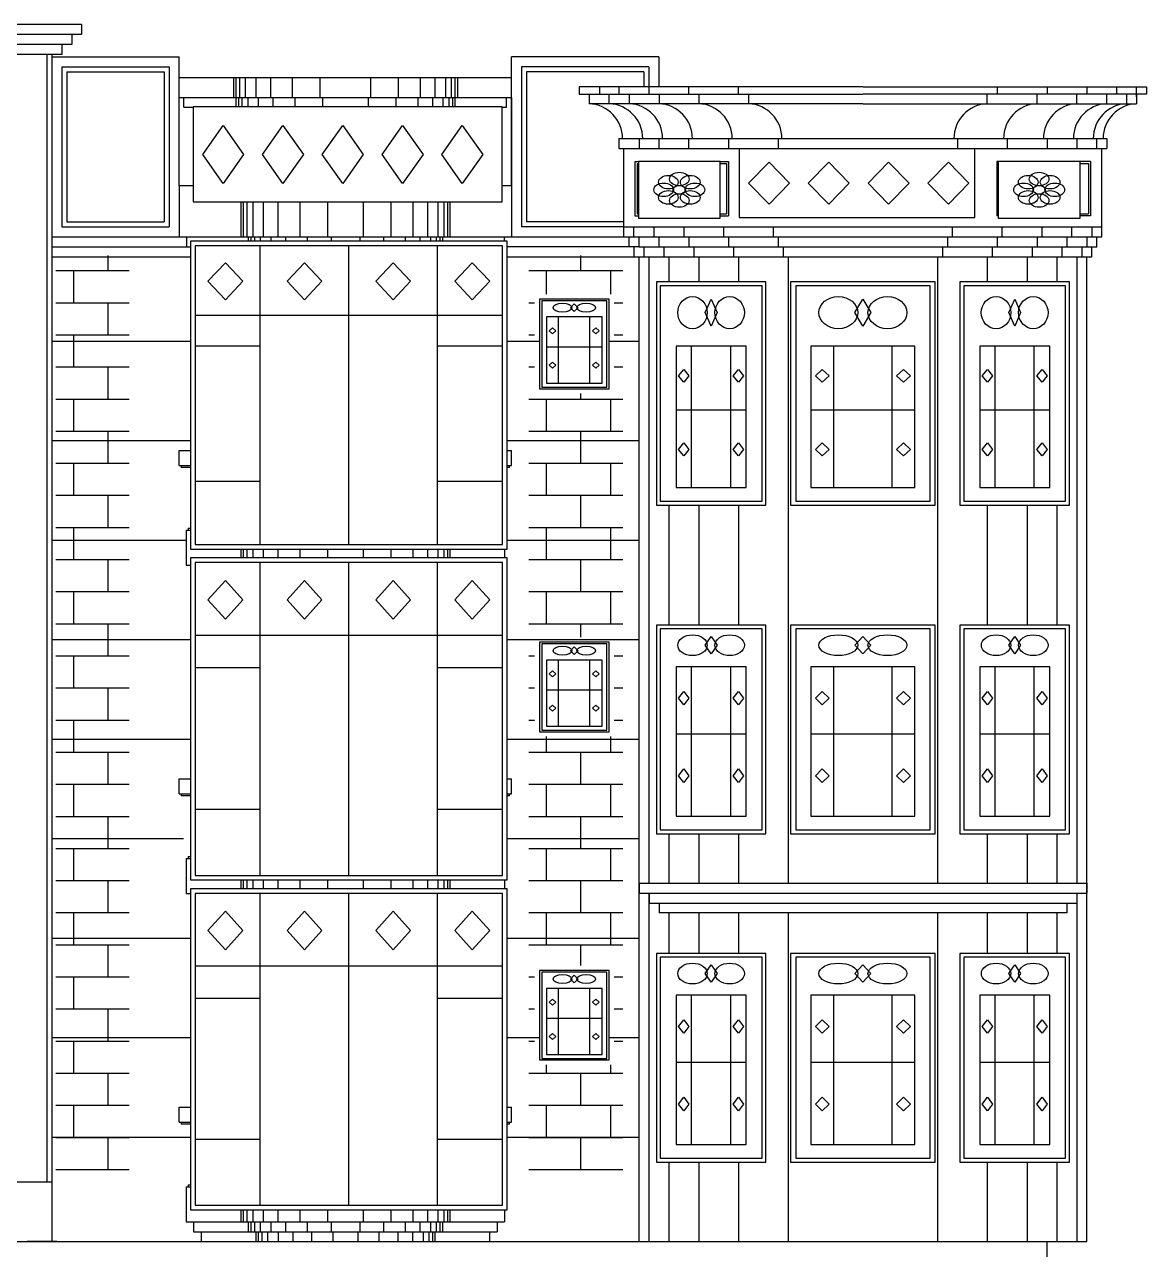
# Model space of a CAD drawing. Header units: inches. Extents: x 330 to 939, y 702 to 1608.
# Drawn here: x 836.8 to 938.1, y 758.9 to 869.5 of the extents above; entities that cross this region are included whole.
import ezdxf

# ---------------------------------------------------------------- set-up
doc = ezdxf.new("R2010")
doc.units = ezdxf.units.IN
doc.header["$MEASUREMENT"] = 0
for name, color, linetype, lineweight in [('01_EXISTING_RETAINED', 7, 'Continuous', 25), ('02_NEW_FACADE', 7, 'Continuous', 25), ('03_NEW_WINDOWS', 7, 'Continuous', 25), ('04_GLAZED_ENCLOSURES', 7, 'Continuous', 25)]:
    doc.layers.add(name, color=color, linetype=linetype, lineweight=lineweight)

# ---------------------------------------------------------------- blocks, each defined once
blk = doc.blocks.new('C_ENCLOSURE_04')
at = {"layer": '04_GLAZED_ENCLOSURES'}
for points in [[(14.3, -14.5), (14.3, 14.5), (-14.3, 14.5), (-14.3, -14.5)], [(13.88, -14.08), (13.88, 14.08), (-13.88, 14.08), (-13.88, -14.08)], [(-12.727, 10.73), (-11.154, 12.47), (-9.581, 10.73), (-11.154, 8.99)], [(-5.577, 10.73), (-4.004, 12.47), (-2.431, 10.73), (-4.004, 8.99)], [(2.431, 10.73), (4.004, 12.47), (5.577, 10.73), (4.004, 8.99)], [(9.581, 10.73), (11.154, 12.47), (12.727, 10.73), (11.154, 8.99)]]:
    blk.add_lwpolyline(points, close=True, dxfattribs=at)
for points in [[(-8.008, -14.08), (-8.008, 14.08)], [(0, -14.08), (0, 14.08)], [(8.008, -14.08), (8.008, 14.08)], [(-13.88, 7.54), (13.88, 7.54)], [(-13.88, 4.64), (-8.008, 4.64)], [(8.008, 4.64), (13.88, 4.64)], [(-13.88, -8.12), (-8.008, -8.12)], [(8.008, -8.12), (13.88, -8.12)]]:
    blk.add_lwpolyline(points, dxfattribs=at)
blk = doc.blocks.new('C_ENCLOSURE_05')
at = {"layer": '04_GLAZED_ENCLOSURES'}
for points in [[(14.3, -14.55), (14.3, 14.55), (-14.3, 14.55), (-14.3, -14.55)], [(13.88, -14.13), (13.88, 14.13), (-13.88, 14.13), (-13.88, -14.13)], [(-12.727, 10.767), (-11.154, 12.513), (-9.581, 10.767), (-11.154, 9.021)], [(-5.577, 10.767), (-4.004, 12.513), (-2.431, 10.767), (-4.004, 9.021)], [(2.431, 10.767), (4.004, 12.513), (5.577, 10.767), (4.004, 9.021)], [(9.581, 10.767), (11.154, 12.513), (12.727, 10.767), (11.154, 9.021)]]:
    blk.add_lwpolyline(points, close=True, dxfattribs=at)
for points in [[(-8.008, -14.13), (-8.008, 14.13)], [(0, -14.13), (0, 14.13)], [(8.008, -14.13), (8.008, 14.13)], [(-13.88, 7.566), (13.88, 7.566)], [(-13.88, 4.656), (-8.008, 4.656)], [(8.008, 4.656), (13.88, 4.656)], [(-13.88, -8.148), (-8.008, -8.148)], [(8.008, -8.148), (13.88, -8.148)]]:
    blk.add_lwpolyline(points, dxfattribs=at)
blk = doc.blocks.new('C_ENCLOSURE_06')
at = {"layer": '04_GLAZED_ENCLOSURES'}
for points in [[(14.3, -13.9), (14.3, 13.9), (-14.3, 13.9), (-14.3, -13.9)], [(13.88, -13.48), (13.88, 13.48), (-13.88, 13.48), (-13.88, -13.48)], [(-12.727, 10.286), (-11.154, 11.954), (-9.581, 10.286), (-11.154, 8.618)], [(-5.577, 10.286), (-4.004, 11.954), (-2.431, 10.286), (-4.004, 8.618)], [(2.431, 10.286), (4.004, 11.954), (5.577, 10.286), (4.004, 8.618)], [(9.581, 10.286), (11.154, 11.954), (12.727, 10.286), (11.154, 8.618)]]:
    blk.add_lwpolyline(points, close=True, dxfattribs=at)
for points in [[(-8.008, -13.48), (-8.008, 13.48)], [(0, -13.48), (0, 13.48)], [(8.008, -13.48), (8.008, 13.48)], [(-13.88, 7.228), (13.88, 7.228)], [(-13.88, 4.448), (-8.008, 4.448)], [(8.008, 4.448), (13.88, 4.448)], [(-13.88, -7.784), (-8.008, -7.784)], [(8.008, -7.784), (13.88, -7.784)]]:
    blk.add_lwpolyline(points, dxfattribs=at)
blk = doc.blocks.new('C_WINDOW_10')
at = {"layer": '03_NEW_WINDOWS'}
for points in [[(4.94, -9.42), (4.94, 9.42), (-4.94, 9.42), (-4.94, -9.42)], [(4.6, -9.08), (4.6, 9.08), (-4.6, 9.08), (-4.6, -9.08)], [(-0.54, 7.61), (0, 8.4), (0.54, 7.61), (0, 6.82)], [(3.16, -7.82), (3.16, 5.65), (-3.16, 5.65), (-3.16, -7.82)], [(-2.94, 2.82), (-2.47, 3.43), (-2, 2.82), (-2.47, 2.22)], [(2, 2.82), (2.47, 3.43), (2.94, 2.82), (2.47, 2.22)], [(-2.94, -4.18), (-2.47, -3.57), (-2, -4.18), (-2.47, -4.79)], [(2, -4.18), (2.47, -3.57), (2.94, -4.18), (2.47, -4.79)]]:
    blk.add_lwpolyline(points, close=True, dxfattribs=at)
for points in [[(-1.77, -7.82), (-1.77, 5.65)], [(1.77, -7.82), (1.77, 5.65)], [(-3.16, -0.41), (3.16, -0.41)]]:
    blk.add_lwpolyline(points, dxfattribs=at)
for centre in [(-1.68, 7.61), (1.68, 7.61)]:
    blk.add_ellipse(centre, major_axis=(1.33, 0), ratio=0.705486, dxfattribs=at)
blk = doc.blocks.new('C_WINDOW_11')
at = {"layer": '03_NEW_WINDOWS'}
for points in [[(4.94, -9.42), (4.94, 9.42), (-4.94, 9.42), (-4.94, -9.42)], [(4.6, -9.08), (4.6, 9.08), (-4.6, 9.08), (-4.6, -9.08)], [(-0.54, 7.61), (0, 8.4), (0.54, 7.61), (0, 6.82)], [(3.16, -7.82), (3.16, 5.65), (-3.16, 5.65), (-3.16, -7.82)], [(-2.94, 2.82), (-2.47, 3.43), (-2, 2.82), (-2.47, 2.22)], [(2, 2.82), (2.47, 3.43), (2.94, 2.82), (2.47, 2.22)], [(-2.94, -4.18), (-2.47, -3.57), (-2, -4.18), (-2.47, -4.79)], [(2, -4.18), (2.47, -3.57), (2.94, -4.18), (2.47, -4.79)]]:
    blk.add_lwpolyline(points, close=True, dxfattribs=at)
for points in [[(-1.77, -7.82), (-1.77, 5.65)], [(1.77, -7.82), (1.77, 5.65)], [(-3.16, -0.41), (3.16, -0.41)]]:
    blk.add_lwpolyline(points, dxfattribs=at)
for centre in [(-1.68, 7.61), (1.68, 7.61)]:
    blk.add_ellipse(centre, major_axis=(1.33, 0), ratio=0.705482, dxfattribs=at)
blk = doc.blocks.new('C_WINDOW_12')
at = {"layer": '03_NEW_WINDOWS'}
for points in [[(4.94, -10.09), (4.94, 10.09), (-4.94, 10.09), (-4.94, -10.09)], [(4.6, -9.73), (4.6, 9.73), (-4.6, 9.73), (-4.6, -9.73)], [(-0.54, 7.31), (0, 8.52), (0.54, 7.31), (0, 6.09)], [(3.16, -8.49), (3.16, 4.29), (-3.16, 4.29), (-3.16, -8.49)], [(-2.94, 1.61), (-2.47, 2.18), (-2, 1.61), (-2.47, 1.03)], [(2, 1.61), (2.47, 2.18), (2.94, 1.61), (2.47, 1.03)], [(-2.94, -5.04), (-2.47, -4.46), (-2, -5.04), (-2.47, -5.61)], [(2, -5.04), (2.47, -4.46), (2.94, -5.04), (2.47, -5.61)]]:
    blk.add_lwpolyline(points, close=True, dxfattribs=at)
for points in [[(-1.77, -8.49), (-1.77, 4.29)], [(1.77, -8.49), (1.77, 4.29)], [(-3.16, -1.46), (3.16, -1.46)]]:
    blk.add_lwpolyline(points, dxfattribs=at)
for centre in [(-1.68, 7.31), (1.68, 7.31)]:
    blk.add_ellipse(centre, major_axis=(0, 1.45), ratio=0.920588, dxfattribs=at)
blk = doc.blocks.new('C_WINDOW_13')
at = {"layer": '03_NEW_WINDOWS'}
for points in [[(6.53, -9.42), (6.53, 9.42), (-6.53, 9.42), (-6.53, -9.42)], [(6.07, -9.08), (6.07, 9.08), (-6.07, 9.08), (-6.07, -9.08)], [(-0.72, 7.61), (0, 8.4), (0.72, 7.61), (0, 6.82)], [(4.7, -7.82), (4.7, 5.65), (-4.7, 5.65), (-4.7, -7.82)], [(-4.29, 2.82), (-3.67, 3.43), (-3.05, 2.82), (-3.67, 2.22)], [(3.05, 2.82), (3.67, 3.43), (4.29, 2.82), (3.67, 2.22)], [(-4.29, -4.18), (-3.67, -3.57), (-3.05, -4.18), (-3.67, -4.79)], [(3.05, -4.18), (3.67, -3.57), (4.29, -4.18), (3.67, -4.79)]]:
    blk.add_lwpolyline(points, close=True, dxfattribs=at)
for points in [[(-2.63, -7.82), (-2.63, 5.65)], [(2.63, -7.82), (2.63, 5.65)], [(-4.7, -0.41), (4.7, -0.41)]]:
    blk.add_lwpolyline(points, dxfattribs=at)
for centre in [(-2.22, 7.61), (2.22, 7.61)]:
    blk.add_ellipse(centre, major_axis=(1.76, 0), ratio=0.533968, dxfattribs=at)
blk = doc.blocks.new('C_WINDOW_14')
at = {"layer": '03_NEW_WINDOWS'}
for points in [[(6.53, -9.42), (6.53, 9.42), (-6.53, 9.42), (-6.53, -9.42)], [(6.07, -9.08), (6.07, 9.08), (-6.07, 9.08), (-6.07, -9.08)], [(-0.72, 7.61), (0, 8.4), (0.72, 7.61), (0, 6.82)], [(4.7, -7.82), (4.7, 5.65), (-4.7, 5.65), (-4.7, -7.82)], [(-4.29, 2.82), (-3.67, 3.43), (-3.05, 2.82), (-3.67, 2.22)], [(3.05, 2.82), (3.67, 3.43), (4.29, 2.82), (3.67, 2.22)], [(-4.29, -4.18), (-3.67, -3.57), (-3.05, -4.18), (-3.67, -4.79)], [(3.05, -4.18), (3.67, -3.57), (4.29, -4.18), (3.67, -4.79)]]:
    blk.add_lwpolyline(points, close=True, dxfattribs=at)
for points in [[(-2.63, -7.82), (-2.63, 5.65)], [(2.63, -7.82), (2.63, 5.65)], [(-4.7, -0.41), (4.7, -0.41)]]:
    blk.add_lwpolyline(points, dxfattribs=at)
for centre in [(-2.22, 7.61), (2.22, 7.61)]:
    blk.add_ellipse(centre, major_axis=(1.76, 0), ratio=0.533965, dxfattribs=at)
blk = doc.blocks.new('C_WINDOW_15')
at = {"layer": '03_NEW_WINDOWS'}
for points in [[(6.53, -10.09), (6.53, 10.09), (-6.53, 10.09), (-6.53, -10.09)], [(6.07, -9.73), (6.07, 9.73), (-6.07, 9.73), (-6.07, -9.73)], [(-0.72, 7.31), (0, 8.52), (0.72, 7.31), (0, 6.09)], [(4.7, -8.49), (4.7, 4.29), (-4.7, 4.29), (-4.7, -8.49)], [(-4.29, 1.61), (-3.67, 2.18), (-3.05, 1.61), (-3.67, 1.03)], [(3.05, 1.61), (3.67, 2.18), (4.29, 1.61), (3.67, 1.03)], [(-4.29, -5.04), (-3.67, -4.46), (-3.05, -5.04), (-3.67, -5.61)], [(3.05, -5.04), (3.67, -4.46), (4.29, -5.04), (3.67, -5.61)]]:
    blk.add_lwpolyline(points, close=True, dxfattribs=at)
for points in [[(-2.63, -8.49), (-2.63, 4.29)], [(2.63, -8.49), (2.63, 4.29)], [(-4.7, -1.46), (4.7, -1.46)]]:
    blk.add_lwpolyline(points, dxfattribs=at)
for centre in [(-2.22, 7.31), (2.22, 7.31)]:
    blk.add_ellipse(centre, major_axis=(1.76, 0), ratio=0.82217, dxfattribs=at)
blk = doc.blocks.new('C_WINDOW_16')
at = {"layer": '03_NEW_WINDOWS'}
for points in [[(4.94, -9.42), (4.94, 9.42), (-4.94, 9.42), (-4.94, -9.42)], [(4.6, -9.08), (4.6, 9.08), (-4.6, 9.08), (-4.6, -9.08)], [(-0.54, 7.61), (0, 8.4), (0.54, 7.61), (0, 6.82)], [(3.16, -7.82), (3.16, 5.65), (-3.16, 5.65), (-3.16, -7.82)], [(-2.94, 2.82), (-2.47, 3.43), (-2, 2.82), (-2.47, 2.22)], [(2, 2.82), (2.47, 3.43), (2.94, 2.82), (2.47, 2.22)], [(-2.94, -4.18), (-2.47, -3.57), (-2, -4.18), (-2.47, -4.79)], [(2, -4.18), (2.47, -3.57), (2.94, -4.18), (2.47, -4.79)]]:
    blk.add_lwpolyline(points, close=True, dxfattribs=at)
for points in [[(-1.77, -7.82), (-1.77, 5.65)], [(1.77, -7.82), (1.77, 5.65)], [(-3.16, -0.41), (3.16, -0.41)]]:
    blk.add_lwpolyline(points, dxfattribs=at)
for centre in [(-1.68, 7.61), (1.68, 7.61)]:
    blk.add_ellipse(centre, major_axis=(1.33, 0), ratio=0.705486, dxfattribs=at)
blk = doc.blocks.new('C_WINDOW_17')
at = {"layer": '03_NEW_WINDOWS'}
for points in [[(4.94, -9.42), (4.94, 9.42), (-4.94, 9.42), (-4.94, -9.42)], [(4.6, -9.08), (4.6, 9.08), (-4.6, 9.08), (-4.6, -9.08)], [(-0.54, 7.61), (0, 8.4), (0.54, 7.61), (0, 6.82)], [(3.16, -7.82), (3.16, 5.65), (-3.16, 5.65), (-3.16, -7.82)], [(-2.94, 2.82), (-2.47, 3.43), (-2, 2.82), (-2.47, 2.22)], [(2, 2.82), (2.47, 3.43), (2.94, 2.82), (2.47, 2.22)], [(-2.94, -4.18), (-2.47, -3.57), (-2, -4.18), (-2.47, -4.79)], [(2, -4.18), (2.47, -3.57), (2.94, -4.18), (2.47, -4.79)]]:
    blk.add_lwpolyline(points, close=True, dxfattribs=at)
for points in [[(-1.77, -7.82), (-1.77, 5.65)], [(1.77, -7.82), (1.77, 5.65)], [(-3.16, -0.41), (3.16, -0.41)]]:
    blk.add_lwpolyline(points, dxfattribs=at)
for centre in [(-1.68, 7.61), (1.68, 7.61)]:
    blk.add_ellipse(centre, major_axis=(1.33, 0), ratio=0.705482, dxfattribs=at)
blk = doc.blocks.new('C_WINDOW_18')
at = {"layer": '03_NEW_WINDOWS'}
for points in [[(4.94, -10.09), (4.94, 10.09), (-4.94, 10.09), (-4.94, -10.09)], [(4.6, -9.73), (4.6, 9.73), (-4.6, 9.73), (-4.6, -9.73)], [(-0.54, 7.31), (0, 8.52), (0.54, 7.31), (0, 6.09)], [(3.16, -8.49), (3.16, 4.29), (-3.16, 4.29), (-3.16, -8.49)], [(-2.94, 1.61), (-2.47, 2.18), (-2, 1.61), (-2.47, 1.03)], [(2, 1.61), (2.47, 2.18), (2.94, 1.61), (2.47, 1.03)], [(-2.94, -5.04), (-2.47, -4.46), (-2, -5.04), (-2.47, -5.61)], [(2, -5.04), (2.47, -4.46), (2.94, -5.04), (2.47, -5.61)]]:
    blk.add_lwpolyline(points, close=True, dxfattribs=at)
for points in [[(-1.77, -8.49), (-1.77, 4.29)], [(1.77, -8.49), (1.77, 4.29)], [(-3.16, -1.46), (3.16, -1.46)]]:
    blk.add_lwpolyline(points, dxfattribs=at)
for centre in [(-1.68, 7.31), (1.68, 7.31)]:
    blk.add_ellipse(centre, major_axis=(0, 1.45), ratio=0.920588, dxfattribs=at)
blk = doc.blocks.new('C_WINDOW_26')
at = {"layer": '03_NEW_WINDOWS'}
for points in [[(3.15, -4.04), (3.15, 4.05), (-3.15, 4.05), (-3.15, -4.04)], [(2.93, -3.9), (2.93, 3.9), (-2.93, 3.9), (-2.93, -3.9)], [(-0.35, 3.27), (0, 3.61), (0.35, 3.27), (0, 2.93)], [(2.52, -3.54), (2.52, 2.43), (-2.52, 2.43), (-2.52, -3.54)], [(-2.26, 1.17), (-1.96, 1.44), (-1.66, 1.17), (-1.96, 0.9)], [(1.66, 1.17), (1.96, 1.44), (2.26, 1.17), (1.96, 0.9)], [(-2.26, -1.93), (-1.96, -1.66), (-1.66, -1.93), (-1.96, -2.2)], [(1.66, -1.93), (1.96, -1.66), (2.26, -1.93), (1.96, -2.2)]]:
    blk.add_lwpolyline(points, close=True, dxfattribs=at)
for points in [[(-1.41, -3.54), (-1.41, 2.43)], [(1.41, -3.54), (1.41, 2.43)], [(-2.52, -0.26), (2.52, -0.26)]]:
    blk.add_lwpolyline(points, dxfattribs=at)
for centre in [(-1.07, 3.27), (1.07, 3.27)]:
    blk.add_ellipse(centre, major_axis=(0.849, 0), ratio=0.476192, dxfattribs=at)
blk = doc.blocks.new('C_WINDOW_27')
at = {"layer": '03_NEW_WINDOWS'}
for points in [[(3.15, -4.05), (3.15, 4.04), (-3.15, 4.04), (-3.15, -4.05)], [(2.93, -3.9), (2.93, 3.9), (-2.93, 3.9), (-2.93, -3.9)], [(-0.35, 3.27), (0, 3.61), (0.35, 3.27), (0, 2.93)], [(2.52, -3.55), (2.52, 2.43), (-2.52, 2.43), (-2.52, -3.55)], [(-2.26, 1.17), (-1.96, 1.44), (-1.66, 1.17), (-1.96, 0.9)], [(1.66, 1.17), (1.96, 1.44), (2.26, 1.17), (1.96, 0.9)], [(-2.26, -1.93), (-1.96, -1.66), (-1.66, -1.93), (-1.96, -2.2)], [(1.66, -1.93), (1.96, -1.66), (2.26, -1.93), (1.96, -2.2)]]:
    blk.add_lwpolyline(points, close=True, dxfattribs=at)
for points in [[(-1.41, -3.55), (-1.41, 2.43)], [(1.41, -3.55), (1.41, 2.43)], [(-2.52, -0.26), (2.52, -0.26)]]:
    blk.add_lwpolyline(points, dxfattribs=at)
for centre in [(-1.07, 3.27), (1.07, 3.27)]:
    blk.add_ellipse(centre, major_axis=(0.849, 0), ratio=0.476192, dxfattribs=at)
blk = doc.blocks.new('C_WINDOW_28')
at = {"layer": '03_NEW_WINDOWS'}
for points in [[(3.15, -4.05), (3.15, 4.04), (-3.15, 4.04), (-3.15, -4.05)], [(2.93, -3.9), (2.93, 3.9), (-2.93, 3.9), (-2.93, -3.9)], [(-0.35, 3.27), (0, 3.61), (0.35, 3.27), (0, 2.93)], [(2.52, -3.55), (2.52, 2.43), (-2.52, 2.43), (-2.52, -3.55)], [(-2.26, 1.17), (-1.96, 1.44), (-1.66, 1.17), (-1.96, 0.9)], [(1.66, 1.17), (1.96, 1.44), (2.26, 1.17), (1.96, 0.9)], [(-2.26, -1.93), (-1.96, -1.66), (-1.66, -1.93), (-1.96, -2.2)], [(1.66, -1.93), (1.96, -1.66), (2.26, -1.93), (1.96, -2.2)]]:
    blk.add_lwpolyline(points, close=True, dxfattribs=at)
for points in [[(-1.41, -3.55), (-1.41, 2.43)], [(1.41, -3.55), (1.41, 2.43)], [(-2.52, -0.26), (2.52, -0.26)]]:
    blk.add_lwpolyline(points, dxfattribs=at)
for centre in [(-1.07, 3.27), (1.07, 3.27)]:
    blk.add_ellipse(centre, major_axis=(0.849, 0), ratio=0.476192, dxfattribs=at)

msp = doc.modelspace()

# ---------------------------------------------------------------- linework, layer by layer
at = {"layer": '01_EXISTING_RETAINED'}
for p, q in [((841.91, 869.53), (819.25, 869.53)), ((841.91, 869.53), (841.91, 868.63)), ((841.91, 868.63), (819.25, 868.63)), ((841.02, 867.73), (820.15, 867.73)), ((840.12, 867.73), (840.12, 866.83)), ((841.02, 868.63), (841.02, 867.73)), ((840.12, 866.83), (821.05, 866.83)), ((838.77, 866.83), (838.77, 764.97)), ((839.22, 866.83), (839.22, 759.58)), ((839.22, 866.6), (850.72, 866.6)), ((850.72, 854.97), (850.72, 866.6)), ((880.75, 854.97), (880.75, 866.6)), ((894.05, 866.6), (880.75, 866.6)), ((894.05, 866.6), (894.05, 863.9)), ((840.12, 865.7), (840.12, 851.24)), ((840.12, 865.7), (849.82, 865.7)), ((849.82, 865.7), (849.82, 851.24)), ((893.15, 865.7), (881.65, 865.7)), ((881.65, 865.7), (881.65, 851.24)), ((893.15, 865.7), (893.15, 863.9)), ((840.57, 865.25), (840.57, 851.69)), ((840.57, 865.25), (849.37, 865.25)), ((849.37, 865.25), (849.37, 851.69)), ((850.72, 864.75), (880.75, 864.75)), ((855.62, 864.75), (855.62, 862.95)), ((855.84, 864.75), (855.84, 862.95)), ((856.17, 864.75), (856.17, 862.95)), ((856.69, 864.75), (856.69, 862.95)), ((857.64, 864.75), (857.64, 862.95)), ((858.97, 864.75), (858.97, 862.95)), ((860.94, 864.75), (860.94, 862.95)), ((863.44, 864.75), (863.44, 862.95)), ((868.02, 864.75), (868.02, 862.95)), ((870.52, 864.75), (870.52, 862.95)), ((872.5, 864.75), (872.5, 862.95)), ((873.82, 864.75), (873.82, 862.95)), ((874.78, 864.75), (874.78, 862.95)), ((875.29, 864.75), (875.29, 862.95)), ((875.62, 864.75), (875.62, 862.95)), ((875.85, 864.75), (875.85, 862.95)), ((892.7, 865.25), (882.09, 865.25)), ((882.09, 865.25), (882.09, 851.69)), ((892.7, 865.25), (892.7, 863.9)), ((912.47, 863.9), (886.86, 863.9)), ((886.86, 863.9), (886.86, 863.23)), ((886.86, 863.23), (912.47, 863.23)), ((887.76, 863.23), (887.76, 862.37)), ((888.68, 863.9), (888.68, 863.23)), ((889.57, 862.37), (889.57, 863.23)), ((890.47, 863.23), (890.47, 863.9)), ((891.37, 863.23), (891.37, 862.37)), ((893.17, 863.23), (893.17, 863.9)), ((894.07, 863.23), (894.07, 862.37)), ((896.77, 863.23), (896.77, 863.9)), ((897.66, 863.23), (897.66, 862.37)), ((901.26, 863.23), (901.26, 863.9)), ((902.16, 863.23), (902.16, 862.37)), ((912.49, 863.9), (938.1, 863.9)), ((938.1, 863.23), (912.49, 863.23)), ((923.71, 862.37), (923.71, 863.23)), ((924.61, 863.9), (924.61, 863.23)), ((928.21, 862.37), (928.21, 863.23)), ((929.11, 863.9), (929.11, 863.23)), ((931.8, 862.37), (931.8, 863.23)), ((932.7, 863.9), (932.7, 863.23)), ((934.5, 862.37), (934.5, 863.23)), ((935.4, 863.9), (935.4, 863.23)), ((936.3, 863.23), (936.3, 862.37)), ((937.2, 863), (937.2, 863.9)), ((937.2, 863.23), (937.2, 862.37)), ((938.1, 863.9), (938.1, 863.23)), ((850.72, 862.95), (880.75, 862.95)), ((851.16, 862.05), (851.16, 862.95)), ((851.16, 862.05), (852, 862.05)), ((855.85, 862.95), (855.85, 862.1)), ((856.07, 862.95), (856.07, 862.1)), ((856.4, 862.95), (856.4, 862.1)), ((856.92, 862.95), (856.92, 862.1)), ((857.87, 862.95), (857.87, 862.1)), ((859.2, 862.95), (859.2, 862.1)), ((861.17, 862.95), (861.17, 862.1)), ((863.67, 862.95), (863.67, 862.1)), ((867.8, 862.95), (867.8, 862.1)), ((870.3, 862.95), (870.3, 862.1)), ((872.27, 862.95), (872.27, 862.1)), ((873.6, 862.95), (873.6, 862.1)), ((874.55, 862.95), (874.55, 862.1)), ((875.07, 862.95), (875.07, 862.1)), ((875.4, 862.95), (875.4, 862.1)), ((875.62, 862.95), (875.62, 862.1)), ((879.9, 862.05), (880.3, 862.05)), ((880.3, 862.05), (880.3, 862.95)), ((880.75, 862.95), (880.75, 850.34)), ((912.47, 862.37), (887.76, 862.37)), ((912.49, 862.37), (937.2, 862.37)), ((890.45, 859.23), (890.45, 858.33)), ((890.45, 859.23), (934.5, 859.23)), ((892.27, 859.23), (892.27, 858.33)), ((894.07, 858.33), (894.07, 859.23)), ((896.77, 858.33), (896.77, 859.23)), ((900.36, 858.33), (900.36, 859.23)), ((904.86, 858.33), (904.86, 859.23)), ((921.02, 859.23), (921.02, 858.33)), ((925.51, 859.23), (925.51, 858.33)), ((929.11, 859.23), (929.11, 858.33)), ((931.8, 859.23), (931.8, 858.33)), ((933.6, 858.33), (933.6, 859.23)), ((934.5, 859.23), (934.5, 858.33)), ((890.45, 858.33), (934.5, 858.33)), ((890.9, 850.34), (890.9, 858.33)), ((934.05, 850.34), (934.05, 858.33)), ((891.89, 857.15), (892.2, 857.15)), ((891.89, 857.15), (891.89, 852.25)), ((892.08, 856.96), (892.08, 852.44)), ((892.08, 856.96), (892.2, 856.96)), ((899.6, 857.15), (900.35, 857.15)), ((899.6, 856.96), (900.16, 856.96)), ((900.16, 856.96), (900.16, 852.44)), ((900.35, 857.15), (900.35, 852.25)), ((924.58, 857.15), (924.58, 852.25)), ((924.7, 857.15), (924.58, 857.15)), ((933.05, 857.15), (932.1, 857.15)), ((932.1, 856.96), (932.86, 856.96)), ((932.86, 856.96), (932.86, 852.44)), ((933.05, 857.15), (933.05, 852.25)), ((852, 854.97), (850.72, 854.97)), ((850.72, 854.97), (850.72, 850.34)), ((880.75, 854.97), (879.9, 854.97)), ((856.3, 853.5), (856.3, 850.34)), ((856.52, 853.5), (856.52, 850.34)), ((856.85, 853.5), (856.85, 850.34)), ((857.37, 853.5), (857.37, 850.34)), ((858.32, 853.5), (858.32, 850.34)), ((859.65, 853.5), (859.65, 850.34)), ((861.62, 853.5), (861.62, 850.34)), ((864.12, 853.5), (864.12, 850.34)), ((867.35, 853.5), (867.35, 850.34)), ((869.85, 853.5), (869.85, 850.34)), ((871.82, 853.5), (871.82, 850.34)), ((873.15, 853.5), (873.15, 850.34)), ((874.1, 853.5), (874.1, 850.34)), ((874.62, 853.5), (874.62, 850.34)), ((874.95, 853.5), (874.95, 850.34)), ((875.17, 853.5), (875.17, 850.34)), ((891.89, 852.25), (892.2, 852.25)), ((892.08, 852.44), (892.2, 852.44)), ((899.6, 852.44), (900.16, 852.44)), ((899.6, 852.25), (900.35, 852.25)), ((924.7, 852.25), (924.58, 852.25)), ((932.1, 852.44), (932.86, 852.44)), ((933.05, 852.25), (932.1, 852.25)), ((840.12, 851.24), (849.82, 851.24)), ((840.57, 851.69), (849.37, 851.69)), ((890.9, 851.24), (881.65, 851.24)), ((890.9, 851.69), (882.09, 851.69)), ((890.9, 851.24), (934.05, 851.24)), ((891.8, 850.34), (891.8, 851.24)), ((893.6, 851.24), (893.6, 850.34)), ((896.3, 851.24), (896.3, 850.34)), ((899.89, 851.24), (899.89, 850.34)), ((904.39, 851.24), (904.39, 850.34)), ((920.57, 850.34), (920.57, 851.24)), ((925.06, 850.34), (925.06, 851.24)), ((928.66, 850.34), (928.66, 851.24)), ((931.35, 850.34), (931.35, 851.24)), ((933.15, 851.24), (933.15, 850.34)), ((839.22, 850.34), (890.9, 850.34)), ((851.39, 850.34), (851.39, 849.45)), ((856.97, 850.34), (856.97, 849.97)), ((857.19, 850.34), (857.19, 849.97)), ((857.52, 850.34), (857.52, 849.97)), ((858.04, 850.34), (858.04, 849.97)), ((859, 850.34), (859, 849.97)), ((860.32, 850.34), (860.32, 849.97)), ((862.3, 850.34), (862.3, 849.97)), ((864.44, 850.34), (864.44, 849.97)), ((867.03, 850.34), (867.03, 849.97)), ((869.17, 850.34), (869.17, 849.97)), ((871.15, 850.34), (871.15, 849.97)), ((872.47, 850.34), (872.47, 849.97)), ((873.43, 850.34), (873.43, 849.97)), ((873.94, 850.34), (873.94, 849.97)), ((874.28, 850.34), (874.28, 849.97)), ((874.5, 850.34), (874.5, 849.97)), ((880.07, 850.34), (880.07, 849.97)), ((890.9, 850.34), (934.05, 850.34)), ((891.35, 850.34), (891.35, 849.45)), ((892.25, 850.34), (892.25, 849.45)), ((894.05, 850.34), (894.05, 849.45)), ((896.75, 850.34), (896.75, 849.45)), ((900.34, 850.34), (900.34, 849.45)), ((904.84, 850.34), (904.84, 849.45)), ((920.12, 850.34), (920.12, 849.45)), ((924.61, 850.34), (924.61, 849.45)), ((928.21, 850.34), (928.21, 849.45)), ((930.9, 850.34), (930.9, 849.45)), ((932.7, 850.34), (932.7, 849.45)), ((933.6, 849.45), (933.6, 850.34)), ((839.22, 849.45), (851.39, 849.45)), ((851.39, 849.45), (851.73, 849.45)), ((892.25, 849.45), (880.37, 849.45)), ((891.8, 849.45), (891.8, 848.55)), ((892.25, 849.45), (933.6, 849.45)), ((892.7, 849.45), (892.7, 848.55)), ((894.5, 849.45), (894.5, 848.55)), ((897.2, 849.45), (897.2, 848.55)), ((900.79, 849.45), (900.79, 848.55)), ((905.29, 849.45), (905.29, 848.55)), ((919.67, 849.45), (919.67, 848.55)), ((924.16, 849.45), (924.16, 848.55)), ((927.76, 849.45), (927.76, 848.55)), ((930.45, 849.45), (930.45, 848.55)), ((932.25, 849.45), (932.25, 848.55)), ((933.15, 848.55), (933.15, 849.45)), ((839.22, 848.55), (851.73, 848.55)), ((880.37, 848.55), (892.25, 848.55)), ((892.25, 848.55), (892.25, 759.58)), ((892.25, 848.55), (933.15, 848.55)), ((893.15, 848.55), (893.15, 791.96)), ((894.95, 848.55), (894.95, 846.29)), ((897.65, 848.55), (897.65, 846.29)), ((901.24, 848.55), (901.24, 846.29)), ((905.74, 848.55), (905.74, 791.96)), ((919.22, 848.55), (919.22, 791.96)), ((923.71, 848.55), (923.71, 846.29)), ((927.31, 848.55), (927.31, 846.29)), ((930.01, 848.55), (930.01, 846.29)), ((931.8, 848.55), (931.8, 791.96)), ((932.7, 759.58), (932.7, 848.55)), ((839.22, 840.93), (851.73, 840.93)), ((880.37, 840.93), (883.25, 840.93)), ((889.57, 840.93), (892.25, 840.93)), ((839.22, 831.94), (851.73, 831.94)), ((880.37, 831.94), (892.25, 831.94)), ((850.72, 829.69), (850.72, 831.04)), ((850.72, 831.04), (851.73, 831.04)), ((850.72, 829.69), (850.72, 831.04)), ((880.37, 831.04), (880.75, 831.04)), ((880.74, 829.69), (880.74, 831.04)), ((880.75, 829.69), (880.75, 831.04)), ((850.72, 829.69), (851.73, 829.69)), ((850.9, 829.69), (850.9, 829.51)), ((851.73, 829.51), (850.9, 829.51)), ((880.37, 829.69), (880.75, 829.69)), ((880.57, 829.51), (880.37, 829.51)), ((880.57, 829.51), (880.57, 829.69)), ((894.95, 826.08), (894.95, 815.28)), ((897.65, 826.08), (897.65, 815.28)), ((901.24, 826.08), (901.24, 815.28)), ((923.71, 826.08), (923.71, 815.28)), ((927.31, 826.08), (927.31, 815.28)), ((930.01, 826.08), (930.01, 815.28)), ((851.35, 823.85), (851.35, 820.7)), ((851.35, 823.85), (851.73, 823.85)), ((851.53, 824.03), (851.73, 824.03)), ((851.53, 824.03), (851.53, 823.85)), ((839.22, 822.95), (851.35, 822.95)), ((880.37, 822.95), (892.25, 822.95)), ((856.3, 822.13), (856.3, 821.37)), ((856.52, 822.13), (856.52, 821.37)), ((856.85, 822.13), (856.85, 821.37)), ((857.37, 822.13), (857.37, 821.37)), ((858.32, 822.13), (858.32, 821.37)), ((859.65, 822.13), (859.65, 821.37)), ((861.62, 822.13), (861.62, 821.37)), ((864.12, 822.13), (864.12, 821.37)), ((867.35, 822.13), (867.35, 821.37)), ((869.85, 822.13), (869.85, 821.37)), ((871.82, 822.13), (871.82, 821.37)), ((873.15, 822.13), (873.15, 821.37)), ((874.1, 822.13), (874.1, 821.37)), ((874.62, 822.13), (874.62, 821.37)), ((874.95, 822.13), (874.95, 821.37)), ((875.17, 822.13), (875.17, 821.37)), ((880.12, 822.13), (880.12, 821.37)), ((851.35, 820.7), (851.73, 820.7)), ((839.22, 813.96), (851.73, 813.96)), ((880.37, 813.96), (892.25, 813.96)), ((839.22, 804.97), (851.73, 804.97)), ((880.37, 804.97), (892.25, 804.97)), ((850.72, 800.03), (850.72, 801.38)), ((850.72, 801.38), (851.73, 801.38)), ((850.72, 800.03), (850.72, 801.38)), ((880.37, 801.38), (880.75, 801.38)), ((880.74, 800.03), (880.74, 801.38)), ((880.75, 800.03), (880.75, 801.38)), ((850.72, 800.03), (851.73, 800.03)), ((850.9, 800.03), (850.9, 799.85)), ((851.73, 799.85), (850.9, 799.85)), ((880.37, 800.03), (880.75, 800.03)), ((880.57, 799.85), (880.37, 799.85)), ((880.57, 799.85), (880.57, 800.03)), ((839.22, 795.99), (851.12, 795.99)), ((880.37, 795.99), (892.25, 795.99)), ((894.95, 796.42), (894.95, 791.96)), ((897.65, 796.42), (897.65, 791.96)), ((901.24, 796.42), (901.24, 791.96)), ((923.71, 796.42), (923.71, 791.96)), ((927.31, 796.42), (927.31, 791.96)), ((930.01, 796.42), (930.01, 791.96)), ((851.35, 794.19), (851.73, 794.19)), ((851.35, 794.19), (851.35, 791.04)), ((851.53, 794.37), (851.53, 794.19)), ((851.53, 794.37), (851.73, 794.37)), ((856.3, 792.23), (856.3, 791.47)), ((856.52, 792.23), (856.52, 791.47)), ((856.85, 792.23), (856.85, 791.47)), ((857.37, 792.23), (857.37, 791.47)), ((858.32, 792.23), (858.32, 791.47)), ((859.65, 792.23), (859.65, 791.47)), ((861.62, 792.23), (861.62, 791.47)), ((864.12, 792.23), (864.12, 791.47)), ((867.35, 792.23), (867.35, 791.47)), ((869.85, 792.23), (869.85, 791.47)), ((871.82, 792.23), (871.82, 791.47)), ((873.15, 792.23), (873.15, 791.47)), ((874.1, 792.23), (874.1, 791.47)), ((874.62, 792.23), (874.62, 791.47)), ((874.95, 792.23), (874.95, 791.47)), ((875.17, 792.23), (875.17, 791.47)), ((880.12, 792.23), (880.12, 791.47)), ((892.27, 791.96), (932.72, 791.96)), ((892.27, 791.96), (892.27, 791.07)), ((932.72, 791.96), (932.72, 791.07)), ((851.35, 791.04), (851.73, 791.04)), ((892.27, 791.07), (893.17, 791.07)), ((893.15, 791.07), (893.15, 759.58)), ((893.17, 791.07), (931.82, 791.07)), ((893.17, 791.07), (893.17, 790.17)), ((893.17, 790.17), (894.07, 790.17)), ((894.07, 790.17), (930.92, 790.17)), ((894.07, 790.17), (894.07, 789.27)), ((930.92, 790.17), (931.82, 790.17)), ((930.92, 789.27), (930.92, 790.17)), ((931.8, 791.07), (931.8, 759.58)), ((931.82, 791.07), (932.72, 791.07)), ((931.82, 790.17), (931.82, 791.07)), ((930.92, 789.27), (894.07, 789.27)), ((894.95, 789.27), (894.95, 785.62)), ((897.65, 789.27), (897.65, 785.62)), ((901.24, 789.27), (901.24, 785.62)), ((905.74, 789.27), (905.74, 759.58)), ((919.22, 789.27), (919.22, 759.58)), ((923.71, 789.27), (923.71, 785.62)), ((927.31, 789.27), (927.31, 785.62)), ((930.01, 789.27), (930.01, 785.62)), ((839.22, 787), (851.73, 787)), ((880.37, 787), (892.25, 787)), ((839.22, 778.01), (851.73, 778.01)), ((880.37, 778.01), (883.25, 778.01)), ((889.57, 778.01), (892.25, 778.01)), ((850.72, 770.37), (850.72, 771.72)), ((850.72, 771.72), (851.73, 771.72)), ((850.72, 770.37), (850.72, 771.72)), ((880.37, 771.72), (880.75, 771.72)), ((880.74, 770.37), (880.74, 771.72)), ((880.75, 770.37), (880.75, 771.72)), ((850.72, 770.37), (851.73, 770.37)), ((850.9, 770.37), (850.9, 770.19)), ((880.37, 770.37), (880.75, 770.37)), ((880.57, 770.19), (880.57, 770.37)), ((851.73, 770.19), (850.9, 770.19)), ((880.57, 770.19), (880.37, 770.19)), ((839.22, 769.02), (851.73, 769.02)), ((880.37, 769.02), (892.25, 769.02)), ((894.95, 766.76), (894.95, 759.58)), ((897.65, 766.76), (897.65, 759.58)), ((901.24, 766.76), (901.24, 759.58)), ((923.71, 766.76), (923.71, 759.58)), ((927.31, 766.76), (927.31, 759.58)), ((930.01, 766.76), (930.01, 759.58)), ((819.02, 764.97), (839.22, 764.97)), ((851.53, 764.7), (851.73, 764.7)), ((851.53, 764.7), (851.53, 764.52)), ((851.35, 764.52), (851.35, 761.38)), ((851.35, 764.52), (851.73, 764.52)), ((851.35, 761.38), (880.12, 761.38)), ((852.03, 761.38), (852.03, 760.48)), ((856.3, 762.43), (856.3, 761.38)), ((856.52, 762.43), (856.52, 761.38)), ((856.85, 762.43), (856.85, 761.38)), ((856.97, 761.38), (856.97, 760.48)), ((857.19, 761.38), (857.19, 760.48)), ((857.37, 762.43), (857.37, 761.38)), ((857.52, 761.38), (857.52, 760.48)), ((858.04, 761.38), (858.04, 760.48)), ((858.32, 762.43), (858.32, 761.38)), ((859, 761.38), (859, 760.48)), ((859.65, 762.43), (859.65, 761.38)), ((860.32, 761.38), (860.32, 760.48)), ((861.62, 762.43), (861.62, 761.38)), ((862.3, 761.38), (862.3, 760.48)), ((864.12, 762.43), (864.12, 761.38)), ((864.44, 761.38), (864.44, 760.48)), ((867.03, 761.38), (867.03, 760.48)), ((867.35, 762.43), (867.35, 761.38)), ((869.17, 761.38), (869.17, 760.48)), ((869.85, 762.43), (869.85, 761.38)), ((871.15, 761.38), (871.15, 760.48)), ((871.82, 762.43), (871.82, 761.38)), ((872.47, 761.38), (872.47, 760.48)), ((873.15, 762.43), (873.15, 761.38)), ((873.43, 761.38), (873.43, 760.48)), ((873.94, 761.38), (873.94, 760.48)), ((874.1, 762.43), (874.1, 761.38)), ((874.28, 761.38), (874.28, 760.48)), ((874.5, 761.38), (874.5, 760.48)), ((874.62, 762.43), (874.62, 761.38)), ((874.95, 762.43), (874.95, 761.38)), ((875.17, 762.43), (875.17, 761.38)), ((879.44, 761.38), (879.44, 760.48)), ((880.12, 762.43), (880.12, 761.38)), ((852.03, 760.48), (879.44, 760.48)), ((852.7, 760.48), (852.7, 759.58)), ((857.64, 760.48), (857.64, 759.58)), ((857.87, 760.48), (857.87, 759.58)), ((858.2, 760.48), (858.2, 759.58)), ((858.71, 760.48), (858.71, 759.58)), ((859.67, 760.48), (859.67, 759.58)), ((860.99, 760.48), (860.99, 759.58)), ((862.69, 760.48), (862.69, 759.58)), ((864.62, 760.48), (864.62, 759.58)), ((866.85, 760.48), (866.85, 759.58)), ((868.77, 760.48), (868.77, 759.58)), ((870.47, 760.48), (870.47, 759.58)), ((871.8, 760.48), (871.8, 759.58)), ((872.76, 760.48), (872.76, 759.58)), ((873.27, 760.48), (873.27, 759.58)), ((873.6, 760.48), (873.6, 759.58)), ((873.82, 760.48), (873.82, 759.58)), ((878.77, 760.48), (878.77, 759.58)), ((668.43, 759.58), (932.7, 759.58)), ((839.69, 759.58), (836.99, 759.58)), ((852.7, 759.58), (878.77, 759.58)), ((929.11, 702.93), (929.11, 759.58))]:
    msp.add_line(p, q, dxfattribs=at)
for centre, start, end in [((887.62, 859.23), 0.0362, 87.5162), ((889.44, 859.23), 0.0362, 87.5162), ((891.24, 859.23), 0.0362, 87.5162), ((893.93, 859.23), 0.0362, 87.5162), ((897.53, 859.23), 0.0362, 87.5162), ((902.02, 859.23), 0.0362, 87.5162), ((923.85, 859.23), 92.4838, 179.9638), ((928.34, 859.23), 92.4838, 179.9638), ((931.94, 859.23), 92.4838, 179.9638), ((934.64, 859.23), 92.4838, 179.9638), ((936.43, 859.23), 92.4838, 179.9638), ((937.33, 859.23), 92.4838, 179.9638)]:
    msp.add_arc(centre, 3.15, start, end, dxfattribs=at)
at = {"layer": '02_NEW_FACADE'}
for points in [[(879.9, 853.5), (879.9, 862.1), (852, 862.1), (852, 853.5)], [(852.85, 857.8), (854.7, 860.42), (856.55, 857.8), (854.7, 855.18)], [(858.25, 857.8), (860.1, 860.42), (861.95, 857.8), (860.1, 855.18)], [(863.65, 857.8), (865.5, 860.42), (867.35, 857.8), (865.5, 855.18)], [(869.05, 857.8), (870.9, 860.42), (872.75, 857.8), (870.9, 855.18)], [(874.45, 857.8), (876.3, 860.42), (878.15, 857.8), (876.3, 855.18)], [(922.6, 852.1), (922.6, 858.3), (901.3, 858.3), (901.3, 852.1)], [(899.6, 852.05), (899.6, 857.15), (892.2, 857.15), (892.2, 852.05)], [(902.15, 855.2), (904, 857.09), (905.85, 855.2), (904, 853.31)], [(907.55, 855.2), (909.4, 857.09), (911.25, 855.2), (909.4, 853.31)], [(912.95, 855.2), (914.8, 857.09), (916.65, 855.2), (914.8, 853.31)], [(918.35, 855.2), (920.2, 857.09), (922.05, 855.2), (920.2, 853.31)], [(932.1, 852.05), (932.1, 857.15), (924.7, 857.15), (924.7, 852.05)]]:
    msp.add_lwpolyline(points, close=True, dxfattribs=at)
for points in [[(844.3, 847.3), (844.3, 848.65)], [(887, 847.3), (887, 848.65)], [(839.6, 847.3), (846.2, 847.3)], [(841.2, 844.4), (841.2, 847.3)], [(882.3, 847.3), (890.8, 847.3)], [(883.9, 845.18), (883.9, 847.3)], [(889.7, 845.18), (889.7, 847.3)], [(839.6, 844.4), (846.2, 844.4)], [(844.3, 841.5), (844.3, 844.4)], [(882.3, 844.4), (882.81, 844.4)], [(890.01, 844.4), (890.8, 844.4)], [(839.6, 841.5), (846.2, 841.5)], [(841.2, 838.6), (841.2, 841.5)], [(882.3, 841.5), (882.81, 841.5)], [(890.01, 841.5), (890.8, 841.5)], [(839.6, 838.6), (846.2, 838.6)], [(844.3, 835.7), (844.3, 838.6)], [(882.3, 838.6), (882.81, 838.6)], [(890.01, 838.6), (890.8, 838.6)], [(839.6, 835.7), (846.2, 835.7)], [(841.2, 832.8), (841.2, 835.7)], [(882.3, 835.7), (890.8, 835.7)], [(883.9, 832.8), (883.9, 835.7)], [(887, 835.7), (887, 836.19)], [(889.7, 832.8), (889.7, 835.7)], [(839.6, 832.8), (846.2, 832.8)], [(844.3, 829.9), (844.3, 832.8)], [(882.3, 832.8), (890.8, 832.8)], [(887, 829.9), (887, 832.8)], [(839.6, 829.9), (846.2, 829.9)], [(841.2, 827), (841.2, 829.9)], [(882.3, 829.9), (890.8, 829.9)], [(883.9, 827), (883.9, 829.9)], [(889.7, 827), (889.7, 829.9)], [(839.6, 827), (846.2, 827)], [(844.3, 824.1), (844.3, 827)], [(882.3, 827), (890.8, 827)], [(887, 824.1), (887, 827)], [(839.6, 824.1), (846.2, 824.1)], [(841.2, 821.2), (841.2, 824.1)], [(882.3, 824.1), (890.8, 824.1)], [(883.9, 821.2), (883.9, 824.1)], [(889.7, 821.2), (889.7, 824.1)], [(839.6, 821.2), (846.2, 821.2)], [(844.3, 818.3), (844.3, 821.2)], [(882.3, 821.2), (890.8, 821.2)], [(887, 818.3), (887, 821.2)], [(839.6, 818.3), (846.2, 818.3)], [(841.2, 815.4), (841.2, 818.3)], [(882.3, 818.3), (890.8, 818.3)], [(883.9, 815.4), (883.9, 818.3)], [(889.7, 815.4), (889.7, 818.3)], [(839.6, 815.4), (846.2, 815.4)], [(844.3, 812.5), (844.3, 815.4)], [(882.3, 815.4), (890.8, 815.4)], [(887, 814.19), (887, 815.4)], [(839.6, 812.5), (846.2, 812.5)], [(841.2, 809.6), (841.2, 812.5)], [(882.3, 812.5), (882.81, 812.5)], [(890.01, 812.5), (890.8, 812.5)], [(839.6, 809.6), (846.2, 809.6)], [(844.3, 806.7), (844.3, 809.6)], [(882.3, 809.6), (882.81, 809.6)], [(890.01, 809.6), (890.8, 809.6)], [(839.6, 806.7), (846.2, 806.7)], [(841.2, 803.8), (841.2, 806.7)], [(882.3, 806.7), (882.81, 806.7)], [(890.01, 806.7), (890.8, 806.7)], [(883.9, 803.8), (883.9, 805.2)], [(889.7, 803.8), (889.7, 805.2)], [(839.6, 803.8), (846.2, 803.8)], [(844.3, 800.9), (844.3, 803.8)], [(882.3, 803.8), (890.8, 803.8)], [(887, 800.9), (887, 803.8)], [(839.6, 800.9), (846.2, 800.9)], [(841.2, 798), (841.2, 800.9)], [(882.3, 800.9), (890.8, 800.9)], [(883.9, 798), (883.9, 800.9)], [(889.7, 798), (889.7, 800.9)], [(839.6, 798), (846.2, 798)], [(844.3, 795.1), (844.3, 798)], [(882.3, 798), (890.8, 798)], [(887, 795.1), (887, 798)], [(839.6, 795.1), (846.2, 795.1)], [(841.2, 792.2), (841.2, 795.1)], [(882.3, 795.1), (890.8, 795.1)], [(883.9, 792.2), (883.9, 795.1)], [(889.7, 792.2), (889.7, 795.1)], [(839.6, 792.2), (846.2, 792.2)], [(844.3, 789.3), (844.3, 792.2)], [(882.3, 792.2), (890.8, 792.2)], [(887, 789.3), (887, 792.2)], [(839.6, 789.3), (846.2, 789.3)], [(841.2, 786.4), (841.2, 789.3)], [(882.3, 789.3), (890.8, 789.3)], [(883.9, 786.4), (883.9, 789.3)], [(889.7, 786.4), (889.7, 789.3)], [(839.6, 786.4), (846.2, 786.4)], [(844.3, 783.5), (844.3, 786.4)], [(882.3, 786.4), (890.8, 786.4)], [(887, 784.53), (887, 786.4)], [(839.6, 783.5), (846.2, 783.5)], [(841.2, 780.6), (841.2, 783.5)], [(882.3, 783.5), (882.81, 783.5)], [(890.01, 783.5), (890.8, 783.5)], [(839.6, 780.6), (846.2, 780.6)], [(844.3, 777.7), (844.3, 780.6)], [(882.3, 780.6), (882.81, 780.6)], [(890.01, 780.6), (890.8, 780.6)], [(839.6, 777.7), (846.2, 777.7)], [(841.2, 774.8), (841.2, 777.7)], [(882.3, 777.7), (882.81, 777.7)], [(890.01, 777.7), (890.8, 777.7)], [(839.6, 774.8), (846.2, 774.8)], [(844.3, 771.9), (844.3, 774.8)], [(882.3, 774.8), (890.8, 774.8)], [(883.9, 774.8), (883.9, 775.54)], [(887, 771.9), (887, 774.8)], [(889.7, 774.8), (889.7, 775.54)], [(839.6, 771.9), (846.2, 771.9)], [(841.2, 769), (841.2, 771.9)], [(882.3, 771.9), (890.8, 771.9)], [(883.9, 769), (883.9, 771.9)], [(889.7, 769), (889.7, 771.9)], [(839.6, 769), (846.2, 769)], [(844.3, 766.1), (844.3, 769)], [(882.3, 769), (890.8, 769)], [(887, 766.1), (887, 769)], [(839.6, 766.1), (846.2, 766.1)], [(882.3, 766.1), (890.8, 766.1)]]:
    msp.add_lwpolyline(points, dxfattribs=at)
for centre, major_axis in [((894.91, 855.29), (0.888, 0)), ((895.9, 855.57), (0.888, 0)), ((896.89, 855.29), (0.888, 0)), ((927.41, 855.29), (0.888, 0)), ((928.4, 855.57), (0.888, 0)), ((929.39, 855.29), (0.888, 0)), ((894.49, 854.6), (0.888, 0)), ((894.91, 853.91), (0.888, 0)), ((895.9, 854.6), (0.555, 0)), ((896.89, 853.91), (0.888, 0)), ((897.31, 854.6), (0.888, 0)), ((926.99, 854.6), (0.888, 0)), ((927.41, 853.91), (0.888, 0)), ((928.4, 854.6), (0.555, 0)), ((929.39, 853.91), (0.888, 0)), ((929.81, 854.6), (0.888, 0)), ((895.9, 853.63), (0.888, 0)), ((928.4, 853.63), (0.888, 0))]:
    msp.add_ellipse(centre, major_axis=major_axis, ratio=0.689189, dxfattribs=at)

# ---------------------------------------------------------------- block references
at = {"layer": '03_NEW_WINDOWS'}
for name, p in [('C_WINDOW_12', (898.77, 836.19)), ('C_WINDOW_15', (912.48, 836.19)), ('C_WINDOW_18', (926.19, 836.19)), ('C_WINDOW_28', (886.41, 840.68)), ('C_WINDOW_11', (898.77, 805.85)), ('C_WINDOW_14', (912.48, 805.85)), ('C_WINDOW_17', (926.19, 805.85)), ('C_WINDOW_27', (886.41, 809.69)), ('C_WINDOW_10', (898.77, 776.19)), ('C_WINDOW_13', (912.48, 776.19)), ('C_WINDOW_16', (926.19, 776.19)), ('C_WINDOW_26', (886.41, 780.03))]:
    msp.add_blockref(name, p, dxfattribs=at)
at = {"layer": '04_GLAZED_ENCLOSURES'}
for name, p in [('C_ENCLOSURE_06', (866.05, 836.05)), ('C_ENCLOSURE_05', (866.05, 806.8)), ('C_ENCLOSURE_04', (866.05, 776.95))]:
    msp.add_blockref(name, p, dxfattribs=at)

doc.saveas('drawing.dxf')
